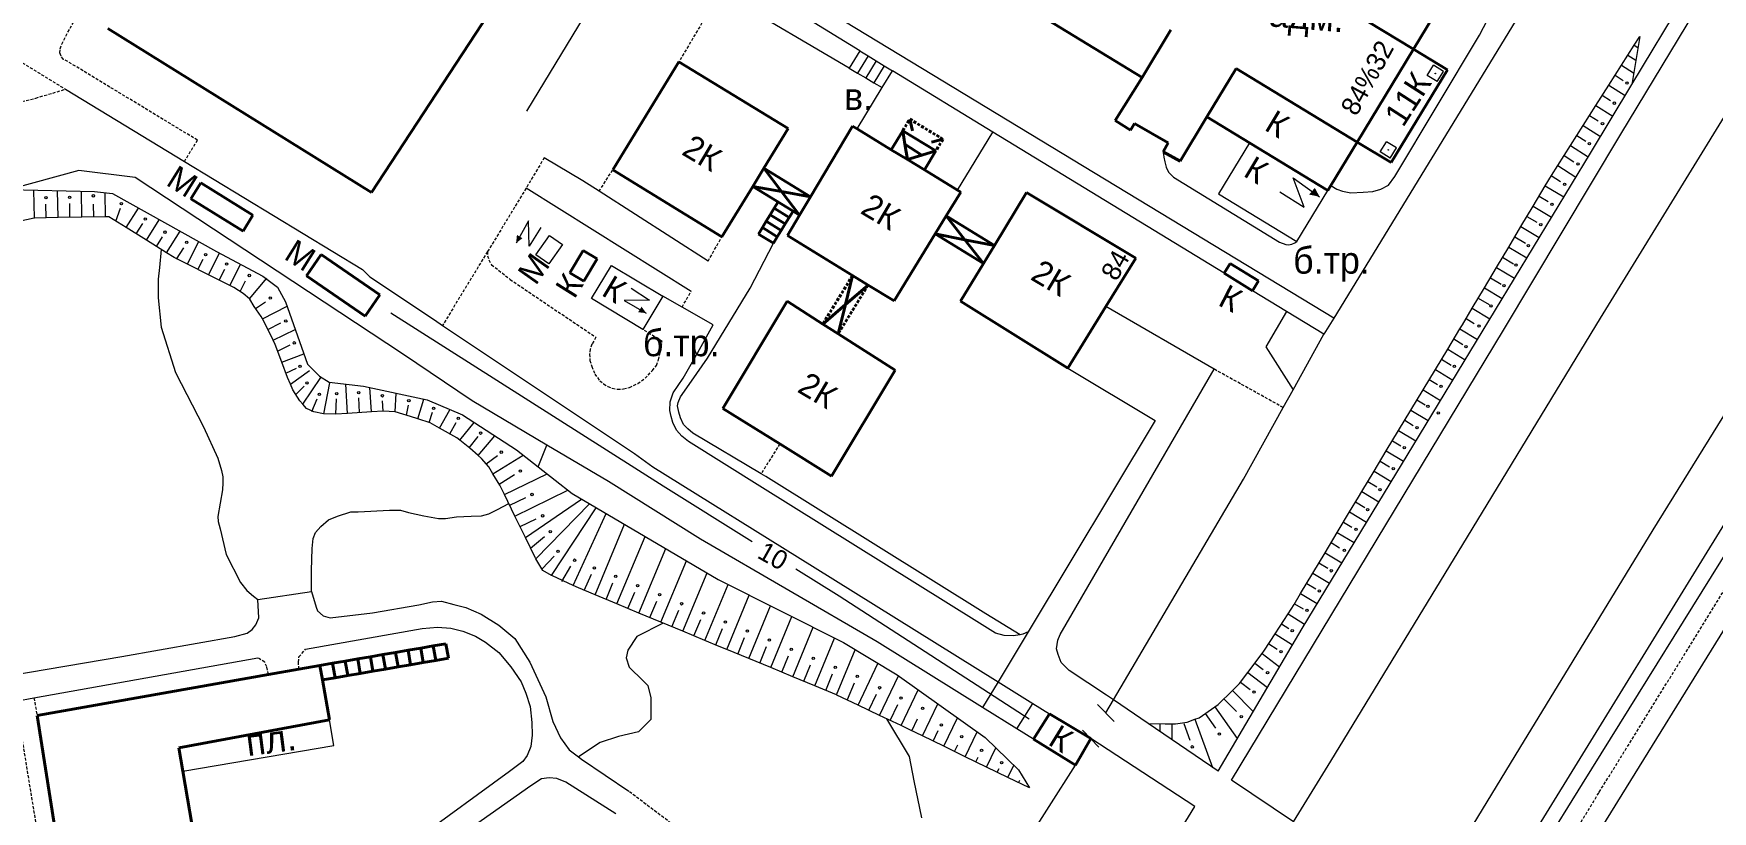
# Model space of a CAD drawing. Extents: x 1000 to 4000, y -5000 to -1000.
# Drawn here: x 2168 to 2450.5, y -1541.1 to -1410.3 of the extents above; entities that cross this region are included whole.
import ezdxf
from ezdxf.enums import TextEntityAlignment as Align

# ---------------------------------------------------------------- set-up
doc = ezdxf.new("R2010")
doc.units = 0
doc.header["$MEASUREMENT"] = 0
doc.linetypes.add('DASHED', pattern=[0.75, 0.5, -0.25])
for name, color, linetype in [('11', 7, 'CONTINUOUS'), ('13', 7, 'CONTINUOUS'), ('16', 7, 'CONTINUOUS'), ('17', 7, 'CONTINUOUS'), ('24', 7, 'CONTINUOUS'), ('25', 7, 'CONTINUOUS'), ('37', 7, 'CONTINUOUS'), ('40', 7, 'CONTINUOUS'), ('42', 7, 'CONTINUOUS'), ('5', 7, 'CONTINUOUS'), ('7', 7, 'CONTINUOUS')]:
    doc.layers.add(name, color=color, linetype=linetype)
doc.styles.get("Standard").update_dxf_attribs({"font": 'txt', "height": 0.2})

msp = doc.modelspace()

# ---------------------------------------------------------------- linework, layer by layer
at = {"layer": '11', "color": 253, "linetype": 'Continuous', "lineweight": 0}
for p, q in [((2268.47, -1394.44), (2250.96, -1423.31)), ((2421.22, -1401.81), (2386.81, -1458.13)), ((2307.06, -1413.2), (2297.61, -1407.43)), ((2307.06, -1413.2), (2308.42, -1414.02)), ((2308.42, -1414.02), (2309.78, -1414.86)), ((2309.78, -1414.86), (2311.15, -1415.69)), ((2311.15, -1415.69), (2312.52, -1416.53)), ((2329.43, -1426.85), (2312.52, -1416.53)), ((2368.34, -1450.61), (2329.43, -1426.85)), ((2175.6, -1433.32), (2163.94, -1436.52)), ((2185.08, -1434.48), (2175.6, -1433.32)), ((2230.07, -1464.13), (2185.08, -1434.48)), ((2378.85, -1457.03), (2373.13, -1453.54)), ((2378.85, -1457.03), (2375.39, -1462.99)), ((2385.14, -1460.87), (2378.85, -1457.03)), ((2386.81, -1458.13), (2385.14, -1460.87)), ((2375.39, -1462.99), (2379.96, -1470.2)), ((2379.96, -1470.2), (2385.14, -1460.87)), ((2241.82, -1472.06), (2230.07, -1464.13)), ((2342.02, -1466.57), (2356.73, -1475.4)), ((2378.29, -1473.19), (2379.96, -1470.2)), ((2254.36, -1479.51), (2241.82, -1472.06)), ((2371.59, -1485.26), (2378.29, -1473.19)), ((2356.73, -1475.4), (2335.36, -1510.91)), ((2264.74, -1485.66), (2254.36, -1479.51)), ((2280.24, -1495.31), (2264.74, -1485.66)), ((2349.74, -1522.36), (2371.59, -1485.26)), ((2309.96, -1512.61), (2280.24, -1495.31)), ((2335.36, -1510.91), (2330.3, -1519.32)), ((2327.7, -1523.64), (2309.96, -1512.61)), ((2330.3, -1519.32), (2327.7, -1523.64)), ((2348.43, -1524.57), (2349.74, -1522.36)), ((2333.49, -1527.24), (2327.7, -1523.64)), ((2349.82, -1526.01), (2347.05, -1523.13)), ((2336.28, -1528.98), (2333.49, -1527.24)), ((2347.28, -1530.33), (2344.51, -1527.44)), ((2322.2, -1566.53), (2343.34, -1533.36)), ((2416.69, -1555.75), (2428.66, -1536.48))]:
    msp.add_line(p, q, dxfattribs=at)
at = {"layer": '11', "color": 253, "linetype": 'DASHED', "lineweight": 0}
msp.add_line((2419.84, -1557), (2431.34, -1538.11), dxfattribs=at)
at = {"layer": '13', "color": 253, "linetype": 'Continuous', "lineweight": 40}
for p, q in [((2065.76, -1210.29), (2400.22, -1412.92)), ((2354.56, -1417.67), (2308.31, -1389.44)), ((2248.75, -1400.53), (2224.88, -1437.04)), ((2406.33, -1402.83), (2400.22, -1412.92)), ((2224.88, -1437.04), (2180.49, -1409.44)), ((2354.56, -1417.67), (2359.39, -1409.63)), ((2265.47, -1433.21), (2276.61, -1415.03)), ((2276.61, -1415.03), (2294.97, -1426.28)), ((2400.22, -1412.92), (2390.75, -1428.53)), ((2400.22, -1412.92), (2405.91, -1416.39)), ((2350.01, -1424.91), (2354.56, -1417.67)), ((2365.46, -1424.28), (2370.37, -1416.18)), ((2370.37, -1416.18), (2390.75, -1428.53)), ((2405.91, -1416.39), (2396.45, -1431.99)), ((2294.97, -1426.28), (2290.89, -1432.94)), ((2298.73, -1437.74), (2305.79, -1425.84)), ((2305.79, -1425.84), (2306.57, -1426.31)), ((2306.57, -1426.31), (2312.33, -1429.82)), ((2312.33, -1429.82), (2314.27, -1426.63)), ((2314.27, -1426.63), (2314.63, -1428.87)), ((2314.27, -1426.63), (2319.84, -1430.02)), ((2315.46, -1424.67), (2315.93, -1426.62)), ((2352.57, -1426.54), (2350.01, -1424.91)), ((2353.25, -1425.41), (2352.57, -1426.54)), ((2358.91, -1428.65), (2353.25, -1425.41)), ((2365.46, -1424.28), (2360.97, -1431.77)), ((2372.61, -1428.65), (2365.46, -1424.28)), ((2314.63, -1428.87), (2317.47, -1430.73)), ((2314.63, -1428.87), (2315.04, -1431.46)), ((2321.03, -1428.06), (2319.09, -1428.54)), ((2358.1, -1430.15), (2358.91, -1428.65)), ((2385.8, -1436.7), (2372.61, -1428.65)), ((2390.75, -1428.53), (2386.33, -1435.83)), ((2396.45, -1431.99), (2390.75, -1428.53)), ((2312.33, -1429.82), (2315.04, -1431.46)), ((2317.47, -1430.73), (2315.04, -1431.46)), ((2315.04, -1431.46), (2317.91, -1433.2)), ((2319.84, -1430.02), (2317.47, -1430.73)), ((2319.84, -1430.02), (2317.91, -1433.2)), ((2360.97, -1431.77), (2358.1, -1430.15)), ((2283.83, -1444.46), (2265.47, -1433.21)), ((2290.89, -1432.94), (2289.02, -1435.99)), ((2290.89, -1432.94), (2293.89, -1436.87)), ((2290.89, -1432.94), (2298.73, -1437.74)), ((2317.91, -1433.2), (2323.5, -1436.6)), ((2194.45, -1438.07), (2196.12, -1435.38)), ((2196.12, -1435.38), (2204.92, -1440.84)), ((2289.02, -1435.99), (2283.83, -1444.46)), ((2289.02, -1435.99), (2293.89, -1436.87)), ((2289.02, -1435.99), (2295.81, -1440.14)), ((2293.89, -1436.87), (2298.73, -1437.74)), ((2293.89, -1436.87), (2296.91, -1440.82)), ((2296.91, -1440.82), (2298.73, -1437.74)), ((2324.05, -1436.94), (2321.57, -1440.97)), ((2323.5, -1436.6), (2324.05, -1436.94)), ((2329.68, -1445.94), (2335.07, -1437.04)), ((2335.07, -1437.04), (2353.48, -1448.04)), ((2386.33, -1435.83), (2385.8, -1436.7)), ((2203.25, -1443.53), (2194.45, -1438.07)), ((2291.96, -1440.77), (2291.3, -1441.85)), ((2292.62, -1439.68), (2291.96, -1440.77)), ((2291.96, -1440.77), (2294.48, -1442.31)), ((2293.29, -1438.6), (2292.62, -1439.68)), ((2292.62, -1439.68), (2295.14, -1441.23)), ((2294.87, -1444.26), (2296.91, -1440.82)), ((2295.14, -1441.23), (2295.81, -1440.14)), ((2295.81, -1440.14), (2296.91, -1440.82)), ((2204.92, -1440.84), (2203.25, -1443.53)), ((2290.64, -1442.93), (2289.97, -1444.01)), ((2291.3, -1441.85), (2290.64, -1442.93)), ((2290.64, -1442.93), (2293.15, -1444.47)), ((2291.3, -1441.85), (2293.82, -1443.39)), ((2293.15, -1444.47), (2293.82, -1443.39)), ((2293.82, -1443.39), (2294.48, -1442.31)), ((2294.48, -1442.31), (2295.14, -1441.23)), ((2321.57, -1440.97), (2319.73, -1443.97)), ((2321.57, -1440.97), (2324.71, -1444.96)), ((2321.57, -1440.97), (2329.68, -1445.94)), ((2289.97, -1444.01), (2292.49, -1445.56)), ((2292.49, -1445.56), (2293.15, -1444.47)), ((2305.83, -1450.98), (2294.87, -1444.26)), ((2319.73, -1443.97), (2312.82, -1455.26)), ((2319.73, -1443.97), (2324.71, -1444.96)), ((2319.73, -1443.97), (2327.85, -1448.95)), ((2324.71, -1444.96), (2329.68, -1445.94)), ((2324.71, -1444.96), (2327.85, -1448.95)), ((2327.85, -1448.95), (2329.68, -1445.94)), ((2213.93, -1451.01), (2216.39, -1447.45)), ((2216.39, -1447.45), (2226.25, -1454.26)), ((2258.24, -1450.54), (2260.5, -1446.76)), ((2260.5, -1446.76), (2262.86, -1448.17)), ((2262.86, -1448.17), (2260.61, -1451.95)), ((2323.99, -1455.31), (2327.85, -1448.95)), ((2353.48, -1448.04), (2348.42, -1456.22)), ((2368.34, -1450.61), (2369.36, -1448.94)), ((2369.36, -1448.94), (2374.15, -1451.86)), ((2223.79, -1457.82), (2213.93, -1451.01)), ((2260.61, -1451.95), (2258.24, -1450.54)), ((2305.83, -1450.98), (2304.62, -1455.87)), ((2308.44, -1452.58), (2305.83, -1450.98)), ((2373.13, -1453.54), (2368.34, -1450.61)), ((2374.15, -1451.86), (2373.13, -1453.54)), ((2226.25, -1454.26), (2223.79, -1457.82)), ((2304.62, -1455.87), (2308.44, -1452.58)), ((2312.82, -1455.26), (2308.44, -1452.58)), ((2283.97, -1473.33), (2294.79, -1455.31)), ((2294.79, -1455.31), (2300.82, -1459.15)), ((2300.82, -1459.15), (2304.62, -1455.87)), ((2304.62, -1455.87), (2303.4, -1460.79)), ((2342.02, -1466.57), (2323.99, -1455.31)), ((2348.42, -1456.22), (2342.02, -1466.57)), ((2300.82, -1459.15), (2303.4, -1460.79)), ((2303.4, -1460.79), (2312.99, -1466.89)), ((2312.99, -1466.89), (2302.27, -1484.72)), ((2293.57, -1479.3), (2283.97, -1473.33)), ((2302.27, -1484.72), (2293.57, -1479.3)), ((2228.91, -1514.38), (2231.03, -1514.02)), ((2231.03, -1514.02), (2233.15, -1513.66)), ((2231.03, -1514.02), (2231.45, -1516.46)), ((2233.15, -1513.66), (2235.27, -1513.29)), ((2233.15, -1513.66), (2233.57, -1516.09)), ((2235.27, -1513.29), (2237.39, -1512.93)), ((2235.27, -1513.29), (2235.69, -1515.73)), ((2237.39, -1512.93), (2237.81, -1515.36)), ((2212.66, -1517.2), (2216.2, -1516.57)), ((2216.2, -1516.57), (2218.32, -1516.21)), ((2216.2, -1516.57), (2216.62, -1519.01)), ((2218.32, -1516.21), (2220.44, -1515.84)), ((2218.32, -1516.21), (2218.74, -1518.64)), ((2220.44, -1515.84), (2222.56, -1515.48)), ((2220.44, -1515.84), (2220.86, -1518.28)), ((2222.56, -1515.48), (2224.68, -1515.12)), ((2222.56, -1515.48), (2222.98, -1517.91)), ((2224.68, -1515.12), (2226.79, -1514.75)), ((2224.68, -1515.12), (2225.09, -1517.55)), ((2226.79, -1514.75), (2228.91, -1514.38)), ((2226.79, -1514.75), (2227.21, -1517.18)), ((2229.33, -1516.82), (2227.21, -1517.18)), ((2228.91, -1514.38), (2229.33, -1516.82)), ((2231.45, -1516.46), (2229.33, -1516.82)), ((2233.57, -1516.09), (2231.45, -1516.46)), ((2235.69, -1515.73), (2233.57, -1516.09)), ((2237.81, -1515.36), (2235.69, -1515.73)), ((2168.59, -1525), (2207.54, -1518.11)), ((2207.54, -1518.11), (2212.66, -1517.2)), ((2218.74, -1518.64), (2216.62, -1519.01)), ((2216.62, -1519.01), (2217.78, -1525.74)), ((2220.86, -1518.28), (2218.74, -1518.64)), ((2222.98, -1517.91), (2220.86, -1518.28)), ((2225.09, -1517.55), (2222.98, -1517.91)), ((2227.21, -1517.18), (2225.09, -1517.55)), ((2172.28, -1548.39), (2168.59, -1525)), ((2336.28, -1528.98), (2338.94, -1524.7)), ((2338.94, -1524.7), (2345.89, -1528.88)), ((2217.78, -1525.74), (2192.45, -1530.46)), ((2192.45, -1530.46), (2193.11, -1534.35)), ((2343.34, -1533.36), (2336.28, -1528.98)), ((2345.89, -1528.88), (2343.34, -1533.36)), ((2193.11, -1534.35), (2197.95, -1562.84))]:
    msp.add_line(p, q, dxfattribs=at)
at = {"layer": '13', "color": 253, "linetype": 'DASHED', "lineweight": 40}
for p, q in [((2314.27, -1426.63), (2315.46, -1424.67)), ((2315.46, -1424.67), (2321.03, -1428.06)), ((2321.03, -1428.06), (2319.84, -1430.02)), ((2305.83, -1450.98), (2300.82, -1459.15)), ((2308.44, -1452.58), (2303.43, -1460.75))]:
    msp.add_line(p, q, dxfattribs=at)
at = {"layer": '16', "color": 253, "linetype": 'Continuous', "lineweight": 0}
for p, q in [((2372.61, -1428.65), (2367.38, -1437.22)), ((2381.82, -1439.46), (2379.95, -1434.56)), ((2379.95, -1434.56), (2384.41, -1437.73)), ((2367.38, -1437.22), (2380.57, -1445.27)), ((2377.75, -1436.93), (2381.82, -1439.46)), ((2380.57, -1445.27), (2385.8, -1436.7)), ((2252.52, -1447.53), (2254.84, -1444.23)), ((2257, -1445.74), (2254.69, -1449.04)), ((2254.84, -1444.23), (2257, -1445.74)), ((2254.69, -1449.04), (2252.52, -1447.53)), ((2261.88, -1454.86), (2265.23, -1449.28)), ((2265.23, -1449.28), (2273.88, -1454.47)), ((2270.53, -1460.05), (2261.88, -1454.86)), ((2268.54, -1453.1), (2271.65, -1455.15)), ((2273.88, -1454.47), (2270.53, -1460.05)), ((2271.65, -1455.15), (2267.39, -1455.16)), ((2267.39, -1455.16), (2271.1, -1457.31))]:
    msp.add_line(p, q, dxfattribs=at)
msp.add_lwpolyline([(2253.38, -1442.88), (2251.38, -1446.02), (2251.29, -1441.77), (2249.21, -1445.52)], dxfattribs=at)
for points in [[(2384.41, -1437.73), (2382.65, -1437.37), (2383.61, -1436.24)], [(2249.21, -1445.52), (2250.27, -1444.71), (2249.34, -1444.15)], [(2271.1, -1457.31), (2270.31, -1456.23), (2269.74, -1457.16)]]:
    msp.add_solid(points, dxfattribs=at)
at = {"layer": '24', "color": 253, "linetype": 'Continuous', "lineweight": 0}
for p, q in [((2436.93, -1418.86), (2469.18, -1365.2)), ((2305.27, -1416.13), (2283.52, -1403.31)), ((2411.3, -1410.56), (2415.16, -1403.21)), ((2435.08, -1427.19), (2449.6, -1403.22)), ((2386.81, -1458.13), (2299.08, -1405.02)), ((2397.1, -1434.33), (2411.3, -1410.56)), ((2173.37, -1419.65), (2193.39, -1431.8)), ((2306.57, -1426.31), (2310.79, -1419.38)), ((2429.99, -1430.39), (2436.93, -1418.86)), ((2431.71, -1458.17), (2452.98, -1423.51)), ((2323.5, -1436.6), (2329.43, -1426.85)), ((2415.38, -1460.18), (2435.08, -1427.19)), ((2193.39, -1431.8), (2223.33, -1449.98)), ((2260.45, -1435.08), (2253.94, -1431.17)), ((2358.1, -1430.15), (2358.21, -1431.05)), ((2358.21, -1431.05), (2358.38, -1431.86)), ((2358.38, -1431.86), (2358.6, -1432.76)), ((2401.22, -1477.84), (2429.99, -1430.39)), ((2263.16, -1436.82), (2260.45, -1435.08)), ((2358.6, -1432.76), (2358.99, -1433.57)), ((2358.99, -1433.57), (2359.81, -1434.44)), ((2359.81, -1434.44), (2377.69, -1445.36)), ((2395.99, -1435.76), (2397.1, -1434.33)), ((2278.65, -1453.65), (2250.87, -1436.3)), ((2281.51, -1448.58), (2263.16, -1436.82)), ((2386.33, -1435.83), (2387.34, -1436.45)), ((2387.34, -1436.45), (2388.26, -1436.81)), ((2388.26, -1436.81), (2389.69, -1437.05)), ((2389.69, -1437.05), (2391.76, -1436.95)), ((2391.76, -1436.95), (2393.37, -1436.86)), ((2393.37, -1436.86), (2394.7, -1436.45)), ((2394.7, -1436.45), (2395.99, -1435.76)), ((2288.6, -1453.12), (2292.49, -1445.56)), ((2377.69, -1445.36), (2378.72, -1445.79)), ((2378.72, -1445.79), (2379.2, -1445.83)), ((2379.2, -1445.83), (2379.76, -1445.72)), ((2379.76, -1445.72), (2380.22, -1445.49)), ((2380.22, -1445.49), (2380.57, -1445.27)), ((2223.33, -1449.98), (2224.57, -1451.2)), ((2224.57, -1451.2), (2235.45, -1458.45)), ((2428.66, -1536.48), (2481.91, -1450.82)), ((2277.14, -1456.31), (2273.88, -1454.47)), ((2281.42, -1464.86), (2288.6, -1453.12)), ((2282.38, -1459.27), (2277.14, -1456.31)), ((2366.68, -1466.74), (2348.42, -1456.22)), ((2235.45, -1458.45), (2236.82, -1459.37)), ((2236.82, -1459.37), (2269.14, -1480.92)), ((2279.76, -1463.92), (2282.38, -1459.27)), ((2369.59, -1535.89), (2415.38, -1460.18)), ((2408.52, -1496.24), (2431.71, -1458.17)), ((2277.3, -1468.24), (2279.76, -1463.92)), ((2278.73, -1468.76), (2281.42, -1464.86)), ((2275.62, -1470.74), (2277.3, -1468.24)), ((2276.87, -1471.41), (2278.73, -1468.76)), ((2340.76, -1511.35), (2366.68, -1466.74)), ((2440.55, -1493.79), (2457.57, -1466.26)), ((2275.11, -1472.26), (2275.62, -1470.74)), ((2276.45, -1472.32), (2276.87, -1471.41)), ((2275.07, -1473.7), (2275.11, -1472.26)), ((2275.27, -1474.7), (2275.07, -1473.7)), ((2275.6, -1475.73), (2275.27, -1474.7)), ((2276.36, -1472.92), (2276.45, -1472.32)), ((2276.56, -1473.99), (2276.36, -1472.92)), ((2276.84, -1474.94), (2276.56, -1473.99)), ((2276.19, -1477), (2275.6, -1475.73)), ((2277.1, -1478.03), (2276.19, -1477)), ((2277.39, -1476.05), (2276.84, -1474.94)), ((2278.12, -1476.78), (2277.39, -1476.05)), ((2278.95, -1477.5), (2278.12, -1476.78)), ((2290.44, -1484.33), (2278.95, -1477.5)), ((2278.23, -1478.93), (2277.1, -1478.03)), ((2290.22, -1486.41), (2278.23, -1478.93)), ((2381.47, -1510.34), (2401.22, -1477.84)), ((2269.14, -1480.92), (2272.21, -1483.14)), ((2272.21, -1483.14), (2299.06, -1499.88)), ((2291.23, -1484.8), (2290.44, -1484.33)), ((2328.22, -1507.87), (2291.23, -1484.8)), ((2327.21, -1509.48), (2290.22, -1486.41)), ((2418.1, -1530.47), (2440.55, -1493.79)), ((2386.33, -1532.67), (2408.52, -1496.24)), ((2299.06, -1499.88), (2330.3, -1519.32)), ((2205.75, -1505.47), (2214.75, -1504.12)), ((2205.92, -1508.59), (2205.75, -1505.47)), ((2214.75, -1504.12), (2215.53, -1506.79)), ((2235.16, -1505.87), (2236.67, -1505.77)), ((2236.67, -1505.77), (2238.74, -1506.33)), ((2205.39, -1509.74), (2205.92, -1508.59)), ((2215.53, -1506.79), (2215.76, -1507.38)), ((2215.76, -1507.38), (2216.74, -1508.23)), ((2216.74, -1508.23), (2217.92, -1508.56)), ((2217.92, -1508.56), (2225.01, -1507.74)), ((2225.01, -1507.74), (2232.83, -1506.36)), ((2232.83, -1506.36), (2235.16, -1505.87)), ((2238.74, -1506.33), (2240.74, -1506.82)), ((2240.74, -1506.82), (2243.35, -1507.96)), ((2243.35, -1507.96), (2246.31, -1509.8)), ((2334, -1511.42), (2328.22, -1507.87)), ((2201.89, -1511.7), (2203.95, -1511.12)), ((2203.95, -1511.12), (2204.77, -1510.53)), ((2204.77, -1510.53), (2205.39, -1509.74)), ((2213.76, -1513.86), (2233.4, -1510.34)), ((2233.4, -1510.34), (2235.96, -1510.14)), ((2235.96, -1510.14), (2238.24, -1510.31)), ((2238.24, -1510.31), (2240.24, -1510.8)), ((2240.24, -1510.8), (2242.35, -1511.65)), ((2246.31, -1509.8), (2248.97, -1512.04)), ((2329.89, -1511.13), (2327.21, -1509.48)), ((2331.32, -1511.56), (2329.89, -1511.13)), ((2334, -1511.42), (2332.82, -1511.59)), ((2334.49, -1511.34), (2334, -1511.42)), ((2335.36, -1510.91), (2334.49, -1511.34)), ((2340.37, -1512.31), (2340.76, -1511.35)), ((2367.32, -1534.36), (2381.47, -1510.34)), ((2182.85, -1515.06), (2201.89, -1511.7)), ((2242.35, -1511.65), (2244.05, -1512.67)), ((2244.05, -1512.67), (2246.28, -1514.38)), ((2248.97, -1512.04), (2251.54, -1516.04)), ((2332.82, -1511.59), (2331.32, -1511.56)), ((2340.15, -1513.78), (2340.37, -1512.31)), ((2340.4, -1514.74), (2340.15, -1513.78)), ((2163.99, -1518.25), (2182.85, -1515.06)), ((2168.06, -1522.04), (2205.76, -1515.29)), ((2246.28, -1514.38), (2248.29, -1516.81)), ((2248.29, -1516.81), (2250.03, -1519.31)), ((2251.54, -1516.04), (2254.2, -1521.85)), ((2340.9, -1516.1), (2340.4, -1514.74)), ((2342.28, -1517.41), (2340.9, -1516.1)), ((2250.03, -1519.31), (2250.84, -1521.23)), ((2330.3, -1519.32), (2336.15, -1522.97)), ((2348.56, -1521.56), (2342.28, -1517.41)), ((2165.06, -1522.57), (2168.06, -1522.04)), ((2250.84, -1521.23), (2251.56, -1523.5)), ((2254.2, -1521.85), (2255.41, -1525.99)), ((2349.74, -1522.36), (2348.56, -1521.56)), ((2355.55, -1526.32), (2349.74, -1522.36)), ((2251.56, -1523.5), (2251.86, -1526.19)), ((2333.49, -1527.24), (2336.15, -1522.97)), ((2336.15, -1522.97), (2338.94, -1524.7)), ((2251.92, -1528.32), (2251.66, -1530.22)), ((2251.86, -1526.19), (2251.92, -1528.32)), ((2255.41, -1525.99), (2256.69, -1528.77)), ((2367.32, -1534.36), (2355.55, -1526.32)), ((2251.66, -1530.22), (2251.04, -1531.7)), ((2256.69, -1528.77), (2258.13, -1530.78)), ((2258.13, -1530.78), (2259.7, -1531.97)), ((2363.43, -1540.28), (2345.89, -1528.88)), ((2406.5, -1549.56), (2418.1, -1530.47)), ((2250.32, -1532.72), (2248.09, -1534.39)), ((2251.04, -1531.7), (2250.32, -1532.72)), ((2259.7, -1531.97), (2260.2, -1532.35)), ((2260.2, -1532.35), (2268.16, -1537.75)), ((2380.03, -1542.91), (2386.33, -1532.67)), ((2248.09, -1534.39), (2232.57, -1545.77)), ((2251.66, -1536.85), (2238, -1546.48)), ((2253.5, -1535.63), (2251.66, -1536.85)), ((2254.78, -1535.47), (2253.5, -1535.63)), ((2256.06, -1535.6), (2254.78, -1535.47)), ((2257.57, -1536.19), (2256.06, -1535.6)), ((2265.96, -1541.56), (2257.57, -1536.19)), ((2380.03, -1542.91), (2369.59, -1535.89)), ((2314.56, -1619.23), (2363.43, -1540.28))]:
    msp.add_line(p, q, dxfattribs=at)
at = {"layer": '24', "color": 253, "linetype": 'DASHED', "lineweight": 0}
for p, q in [((2173.41, -1410.7), (2194.81, -1372.92)), ((2283.52, -1403.31), (2276.61, -1415.03)), ((2172.5, -1412.83), (2172.78, -1412.06)), ((2172.78, -1412.06), (2173.41, -1410.7)), ((2162.91, -1413.23), (2173.37, -1419.65)), ((2172.4, -1413.51), (2172.5, -1412.83)), ((2172.51, -1413.83), (2172.4, -1413.51)), ((2172.65, -1414.11), (2172.51, -1413.83)), ((2173.02, -1414.62), (2172.65, -1414.11)), ((2173.76, -1415), (2173.02, -1414.62)), ((2195.57, -1428.21), (2173.76, -1415)), ((2168.36, -1421.14), (2173.37, -1419.65)), ((2133.31, -1430.01), (2168.36, -1421.14)), ((2193.39, -1431.8), (2195.57, -1428.21)), ((2253.94, -1431.17), (2250.87, -1436.3)), ((2263.16, -1436.82), (2265.47, -1433.21)), ((2250.87, -1436.3), (2248.95, -1439.5)), ((2248.95, -1439.5), (2244.39, -1446.97)), ((2281.51, -1448.58), (2283.83, -1444.46)), ((2244.39, -1446.97), (2236.82, -1459.37)), ((2244.39, -1446.97), (2244.39, -1447.66)), ((2244.39, -1447.66), (2244.6, -1448.37)), ((2244.6, -1448.37), (2245.07, -1449.16)), ((2245.07, -1449.16), (2248.2, -1451.64)), ((2248.2, -1451.64), (2262.64, -1461.38)), ((2277.14, -1456.31), (2278.65, -1453.65)), ((2273.77, -1462.07), (2270.53, -1460.05)), ((2261.65, -1463.38), (2261.58, -1464.2)), ((2261.95, -1462.54), (2261.65, -1463.38)), ((2262.64, -1461.38), (2261.95, -1462.54)), ((2273.49, -1463.68), (2273.77, -1462.07)), ((2261.58, -1464.2), (2261.61, -1465.26)), ((2261.61, -1465.26), (2261.92, -1466.27)), ((2272.13, -1466.97), (2272.81, -1466.1)), ((2272.81, -1466.1), (2273.15, -1465.17)), ((2273.15, -1465.17), (2273.49, -1463.68)), ((2261.92, -1466.27), (2262.45, -1467.56)), ((2262.45, -1467.56), (2263.27, -1468.68)), ((2263.27, -1468.68), (2263.93, -1469.2)), ((2269.68, -1469.13), (2270.92, -1468.27)), ((2270.92, -1468.27), (2272.13, -1466.97)), ((2378.29, -1473.19), (2366.68, -1466.74)), ((2263.93, -1469.2), (2264.63, -1469.63)), ((2264.63, -1469.63), (2265.39, -1469.93)), ((2265.39, -1469.93), (2266.27, -1470.11)), ((2266.27, -1470.11), (2267.27, -1470.07)), ((2267.27, -1470.07), (2268.28, -1469.8)), ((2268.28, -1469.8), (2269.68, -1469.13)), ((2431.48, -1537.88), (2452.87, -1503.34)), ((2212.65, -1515.15), (2213.76, -1513.86)), ((2206.89, -1516.04), (2205.76, -1515.29)), ((2207.23, -1516.79), (2206.89, -1516.04)), ((2207.54, -1518.11), (2207.23, -1516.79)), ((2212.58, -1516.04), (2212.65, -1515.15)), ((2212.66, -1517.2), (2212.58, -1516.04)), ((2169.36, -1548.87), (2165.06, -1522.57)), ((2168.06, -1522.04), (2168.59, -1525)), ((2278.25, -1545.36), (2268.16, -1537.75)), ((2431.34, -1538.11), (2431.48, -1537.88))]:
    msp.add_line(p, q, dxfattribs=at)
at = {"layer": '25', "color": 253, "linetype": 'Continuous', "lineweight": 0}
for p, q in [((2307.06, -1413.2), (2305.27, -1416.13)), ((2308.42, -1414.02), (2306.65, -1416.94)), ((2309.78, -1414.86), (2308.03, -1417.75)), ((2305.27, -1416.13), (2306.65, -1416.94)), ((2306.65, -1416.94), (2308.03, -1417.75)), ((2308.03, -1417.75), (2309.41, -1418.57)), ((2311.15, -1415.69), (2309.41, -1418.57)), ((2310.79, -1419.38), (2312.52, -1416.53)), ((2309.41, -1418.57), (2310.79, -1419.38))]:
    msp.add_line(p, q, dxfattribs=at)
at = {"layer": '37', "color": 253, "linetype": 'Continuous', "lineweight": 0}
for p, q in [((2435.21, -1415.61), (2437.36, -1412.23)), ((2438.29, -1410.78), (2436.93, -1418.86)), ((2437.36, -1412.23), (2438.29, -1410.78)), ((2437.36, -1412.23), (2437.98, -1412.62)), ((2436.29, -1413.92), (2437.62, -1414.76)), ((2433.07, -1418.98), (2435.21, -1415.61)), ((2434.14, -1417.29), (2435.51, -1418.17)), ((2435.21, -1415.61), (2437.26, -1416.91)), ((2430.92, -1422.36), (2433.07, -1418.98)), ((2431.99, -1420.67), (2433.36, -1421.54)), ((2433.07, -1418.98), (2435.81, -1420.72)), ((2428.77, -1425.73), (2430.92, -1422.36)), ((2430.92, -1422.36), (2433.74, -1424.15)), ((2426.63, -1429.11), (2428.77, -1425.73)), ((2428.77, -1425.73), (2431.68, -1427.58)), ((2429.85, -1424.04), (2431.28, -1424.96)), ((2424.48, -1432.48), (2426.63, -1429.11)), ((2426.63, -1429.11), (2429.62, -1431.01)), ((2427.7, -1427.42), (2429.24, -1428.4)), ((2425.55, -1430.8), (2427.19, -1431.84)), ((2422.38, -1435.89), (2423.43, -1434.14)), ((2423.41, -1434.17), (2424.98, -1435.17)), ((2423.43, -1434.14), (2424.48, -1432.48)), ((2424.48, -1432.48), (2427.54, -1434.43)), ((2163.94, -1436.52), (2178.25, -1436.85)), ((2168.13, -1441.32), (2168.04, -1436.61)), ((2172.13, -1441.25), (2172.04, -1436.7)), ((2176.12, -1441.18), (2176.05, -1436.8)), ((2178.25, -1436.85), (2181.28, -1437.21)), ((2180.12, -1441.11), (2180.05, -1437.06)), ((2181.28, -1437.21), (2198.77, -1446.97)), ((2420.33, -1439.32), (2422.38, -1435.89)), ((2421.36, -1437.61), (2422.88, -1438.51)), ((2422.38, -1435.89), (2425.52, -1437.76)), ((2170.13, -1441.29), (2170.09, -1439)), ((2174.13, -1441.21), (2174.08, -1438.85)), ((2178.12, -1441.14), (2178.09, -1439)), ((2181.85, -1441.82), (2182.64, -1439.63)), ((2183.6, -1442.92), (2185.65, -1439.65)), ((2418.28, -1442.76), (2420.33, -1439.32)), ((2420.33, -1439.32), (2423.45, -1441.18)), ((2168.1, -1441.33), (2164.22, -1442.16)), ((2168.13, -1441.32), (2168.1, -1441.33)), ((2172.13, -1441.25), (2168.13, -1441.32)), ((2176.12, -1441.18), (2172.13, -1441.25)), ((2180.12, -1441.11), (2176.12, -1441.18)), ((2180.69, -1441.1), (2180.12, -1441.11)), ((2183.6, -1442.92), (2180.69, -1441.1)), ((2186.99, -1445.05), (2183.6, -1442.92)), ((2185.29, -1443.98), (2186.41, -1442.21)), ((2186.99, -1445.05), (2189.15, -1441.6)), ((2190.38, -1447.17), (2192.65, -1443.55)), ((2416.24, -1446.19), (2418.28, -1442.76)), ((2418.28, -1442.76), (2421.38, -1444.6)), ((2419.31, -1441.04), (2420.96, -1442.03)), ((2190.38, -1447.17), (2186.99, -1445.05)), ((2188.68, -1446.11), (2189.72, -1444.46)), ((2192.07, -1448.23), (2193.28, -1446.31)), ((2193.88, -1449.09), (2195.78, -1445.3)), ((2414.19, -1449.63), (2416.24, -1446.19)), ((2416.24, -1446.19), (2419.3, -1448.02)), ((2417.26, -1444.48), (2419.04, -1445.54)), ((2191.64, -1447.96), (2190.38, -1447.17)), ((2193.88, -1449.09), (2191.64, -1447.96)), ((2197.46, -1450.87), (2193.88, -1449.09)), ((2195.67, -1449.98), (2196.54, -1448.25)), ((2197.46, -1450.87), (2199.27, -1447.25)), ((2198.77, -1446.97), (2206.57, -1451.09)), ((2201.04, -1452.66), (2202.82, -1449.11)), ((2415.21, -1447.91), (2417.03, -1448.99)), ((2201.04, -1452.66), (2197.46, -1450.87)), ((2199.25, -1451.77), (2200.18, -1449.9)), ((2202.76, -1453.69), (2203.67, -1451.87)), ((2204.33, -1454.92), (2207.24, -1451.44)), ((2206.57, -1451.09), (2209.03, -1452.97)), ((2412.14, -1453.06), (2414.19, -1449.63)), ((2413.16, -1451.35), (2414.96, -1452.42)), ((2414.19, -1449.63), (2417.23, -1451.44)), ((2201.68, -1452.98), (2201.04, -1452.66)), ((2203.27, -1454.03), (2201.68, -1452.98)), ((2204.33, -1454.92), (2203.27, -1454.03)), ((2204.39, -1454.97), (2204.33, -1454.92)), ((2209.03, -1452.97), (2210.4, -1455.43)), ((2410.09, -1456.5), (2412.14, -1453.06)), ((2411.11, -1454.78), (2412.93, -1455.87)), ((2412.14, -1453.06), (2415.15, -1454.86)), ((2205.11, -1456.2), (2204.39, -1454.97)), ((2206.3, -1457.87), (2205.11, -1456.2)), ((2205.36, -1456.55), (2207.01, -1455.39)), ((2206.51, -1458.26), (2210.65, -1456.13)), ((2210.4, -1455.43), (2214.09, -1465.91)), ((2408.44, -1459.26), (2410.09, -1456.5)), ((2410.09, -1456.5), (2413.08, -1458.28)), ((2206.51, -1458.26), (2206.3, -1457.87)), ((2207.64, -1460.46), (2206.51, -1458.26)), ((2207.42, -1460.04), (2209.59, -1458.92)), ((2208.3, -1461.84), (2207.64, -1460.46)), ((2208.3, -1461.84), (2212.02, -1460.04)), ((2405.97, -1463.36), (2408.03, -1459.93)), ((2408.03, -1459.93), (2408.44, -1459.26)), ((2408.03, -1459.93), (2411, -1461.72)), ((2409.06, -1458.22), (2410.45, -1459.04)), ((2208.65, -1462.56), (2208.3, -1461.84)), ((2209.76, -1465.56), (2208.65, -1462.56)), ((2209.07, -1463.69), (2211.18, -1462.67)), ((2403.9, -1466.78), (2405.97, -1463.36)), ((2405.97, -1463.36), (2408.92, -1465.14)), ((2407, -1461.64), (2408.52, -1462.56)), ((2209.76, -1465.56), (2213.48, -1464.18)), ((2210.71, -1468.12), (2209.76, -1465.56)), ((2214.09, -1465.91), (2216.11, -1467.94)), ((2404.93, -1465.07), (2406.57, -1466.06)), ((2210.45, -1467.43), (2212.24, -1466.57)), ((2211.21, -1469.28), (2210.71, -1468.12)), ((2211.21, -1469.28), (2214.46, -1466.97)), ((2213.33, -1472.64), (2216.32, -1468.14)), ((2216.11, -1467.94), (2217.77, -1468.95)), ((2216.86, -1474.27), (2217.88, -1469.02)), ((2217.77, -1468.95), (2223.53, -1469.59)), ((2401.84, -1470.21), (2403.9, -1466.78)), ((2402.87, -1468.49), (2404.24, -1469.33)), ((2403.9, -1466.78), (2406.85, -1468.56)), ((2211.61, -1470.22), (2211.21, -1469.28)), ((2212.8, -1472.07), (2211.61, -1470.22)), ((2212.12, -1471), (2213.56, -1469.58)), ((2214.8, -1473.86), (2215.74, -1471.74)), ((2218.85, -1474.3), (2218.96, -1471.7)), ((2220.85, -1474.18), (2220.54, -1469.26)), ((2222.85, -1474.05), (2222.72, -1471.58)), ((2223.53, -1469.59), (2234.24, -1471.91)), ((2224.84, -1473.92), (2224.58, -1469.82)), ((2228.84, -1473.9), (2229, -1470.78)), ((2232.65, -1475.09), (2233.7, -1471.8)), ((2234.24, -1471.91), (2240.16, -1474.44)), ((2399.77, -1473.63), (2401.84, -1470.21)), ((2401.84, -1470.21), (2404.77, -1471.98)), ((2213.33, -1472.64), (2212.8, -1472.07)), ((2213.95, -1473.33), (2213.33, -1472.64)), ((2215.18, -1473.94), (2213.95, -1473.33)), ((2216.81, -1474.27), (2215.18, -1473.94)), ((2216.86, -1474.27), (2216.81, -1474.27)), ((2218.87, -1474.3), (2216.86, -1474.27)), ((2220.85, -1474.18), (2218.87, -1474.3)), ((2224.84, -1473.92), (2220.85, -1474.18)), ((2226.85, -1473.8), (2224.84, -1473.92)), ((2226.84, -1473.8), (2226.73, -1472.06)), ((2228.84, -1473.9), (2226.85, -1473.8)), ((2228.87, -1473.9), (2228.84, -1473.9)), ((2231.44, -1474.7), (2228.87, -1473.9)), ((2230.74, -1474.48), (2231.09, -1472.82)), ((2232.65, -1475.09), (2231.44, -1474.7)), ((2234.56, -1475.69), (2235.11, -1473.97)), ((2236.32, -1476.64), (2238.06, -1473.55)), ((2240.16, -1474.44), (2249.25, -1480.29)), ((2397.7, -1477.06), (2399.77, -1473.63)), ((2399.77, -1473.63), (2402.7, -1475.4)), ((2400.8, -1471.92), (2402.18, -1472.75)), ((2234.73, -1475.75), (2232.65, -1475.09)), ((2236.32, -1476.64), (2234.73, -1475.75)), ((2239.2, -1478.27), (2236.32, -1476.64)), ((2238.06, -1477.62), (2239.13, -1475.72)), ((2239.74, -1478.7), (2242.14, -1475.71)), ((2395.64, -1480.48), (2397.7, -1477.06)), ((2397.7, -1477.06), (2400.62, -1478.82)), ((2398.74, -1475.34), (2400.18, -1476.21)), ((2239.74, -1478.7), (2239.2, -1478.27)), ((2241.41, -1480.04), (2239.74, -1478.7)), ((2241.3, -1479.95), (2242.8, -1478.09)), ((2242.82, -1481.25), (2241.41, -1480.04)), ((2242.82, -1481.25), (2245.63, -1477.96)), ((2249.25, -1480.29), (2252.9, -1483.15)), ((2396.67, -1478.77), (2398.08, -1479.62)), ((2243.4, -1481.74), (2242.82, -1481.25)), ((2244.59, -1483.19), (2243.4, -1481.74)), ((2244.17, -1482.68), (2246.05, -1481.25)), ((2245.31, -1484.35), (2244.59, -1483.19)), ((2245.31, -1484.35), (2250.41, -1481.2)), ((2252.9, -1483.15), (2258.65, -1487.67)), ((2393.57, -1483.91), (2395.64, -1480.48)), ((2394.6, -1482.19), (2396.17, -1483.14)), ((2395.64, -1480.48), (2398.55, -1482.24)), ((2246.49, -1486.27), (2245.31, -1484.35)), ((2246.36, -1486.06), (2248.91, -1484.48)), ((2247.26, -1487.84), (2254.42, -1484.35)), ((2391.5, -1487.33), (2393.57, -1483.91)), ((2392.53, -1485.62), (2394.03, -1486.52)), ((2393.57, -1483.91), (2396.47, -1485.66)), ((2247.26, -1487.84), (2246.49, -1486.27)), ((2249.01, -1491.44), (2247.26, -1487.84)), ((2248.13, -1489.64), (2250.83, -1488.32)), ((2249.01, -1491.44), (2257.92, -1487.09)), ((2250.76, -1495.03), (2260.21, -1488.59)), ((2258.65, -1487.67), (2283.21, -1502.12)), ((2389.44, -1490.76), (2390.95, -1488.25)), ((2390.95, -1488.25), (2391.5, -1487.33)), ((2391.5, -1487.33), (2394.39, -1489.07)), ((2250.76, -1495.03), (2249.01, -1491.44)), ((2252.53, -1498.62), (2261.53, -1489.37)), ((2255.18, -1501.45), (2262.7, -1490.05)), ((2258.81, -1503.13), (2264.37, -1491.04)), ((2387.39, -1494.19), (2389.44, -1490.76)), ((2389.44, -1490.76), (2392.32, -1492.48)), ((2390.47, -1489.04), (2392.05, -1490)), ((2249.88, -1493.23), (2252.58, -1491.92)), ((2262.49, -1504.7), (2267.42, -1492.83)), ((2385.33, -1497.62), (2387.39, -1494.19)), ((2387.39, -1494.19), (2390.24, -1495.9)), ((2388.41, -1492.47), (2389.85, -1493.34)), ((2252.41, -1498.41), (2250.76, -1495.03)), ((2251.64, -1496.83), (2253.99, -1494.91)), ((2266.18, -1506.23), (2270.9, -1494.88)), ((2269.88, -1507.77), (2274.38, -1496.93)), ((2386.36, -1495.9), (2387.79, -1496.77)), ((2252.53, -1498.62), (2252.41, -1498.41)), ((2253.71, -1500.58), (2252.53, -1498.62)), ((2253.56, -1500.33), (2255.62, -1498.19)), ((2256.9, -1502.47), (2258.43, -1499.89)), ((2273.57, -1509.3), (2277.86, -1498.97)), ((2383.27, -1501.05), (2385.33, -1497.62)), ((2384.3, -1499.34), (2385.78, -1500.22)), ((2385.33, -1497.62), (2388.17, -1499.32)), ((2255.18, -1501.45), (2253.71, -1500.58)), ((2255.3, -1501.52), (2255.18, -1501.45)), ((2258.81, -1503.13), (2255.3, -1501.52)), ((2260.63, -1503.97), (2261.88, -1501.24)), ((2264.34, -1505.47), (2265.49, -1502.7)), ((2277.27, -1510.83), (2281.34, -1501.02)), ((2280.96, -1512.37), (2284.87, -1502.96)), ((2283.21, -1502.12), (2304.3, -1512.74)), ((2381.21, -1504.48), (2383.27, -1501.05)), ((2382.24, -1502.77), (2383.77, -1503.68)), ((2383.27, -1501.05), (2386.09, -1502.74)), ((2259.69, -1503.54), (2258.81, -1503.13)), ((2262.49, -1504.7), (2259.69, -1503.54)), ((2266.18, -1506.23), (2262.49, -1504.7)), ((2268.03, -1507), (2269.18, -1504.23)), ((2271.73, -1508.53), (2272.88, -1505.76)), ((2284.66, -1513.9), (2288.43, -1504.75)), ((2380.12, -1506.3), (2381.21, -1504.48)), ((2381.21, -1504.48), (2384.01, -1506.16)), ((2269.88, -1507.77), (2266.18, -1506.23)), ((2273.57, -1509.3), (2269.88, -1507.77)), ((2275.42, -1510.07), (2276.57, -1507.3)), ((2288.36, -1515.42), (2292.02, -1506.56)), ((2292.05, -1516.95), (2295.6, -1508.36)), ((2376.95, -1511.25), (2379.11, -1507.88)), ((2379.11, -1507.88), (2380.12, -1506.3)), ((2379.11, -1507.88), (2381.88, -1509.66)), ((2380.18, -1506.2), (2381.64, -1507.07)), ((2277.27, -1510.83), (2273.57, -1509.3)), ((2280.96, -1512.37), (2277.27, -1510.83)), ((2279.11, -1511.6), (2280.26, -1508.83)), ((2282.81, -1513.13), (2283.96, -1510.36)), ((2295.75, -1518.48), (2299.18, -1510.16)), ((2375.16, -1514.03), (2376.95, -1511.25)), ((2376.95, -1511.25), (2379.84, -1513.11)), ((2378.03, -1509.56), (2379.26, -1510.36)), ((2283.38, -1513.37), (2280.96, -1512.37)), ((2284.66, -1513.9), (2283.38, -1513.37)), ((2288.36, -1515.42), (2284.66, -1513.9)), ((2286.51, -1514.66), (2287.65, -1511.89)), ((2290.2, -1516.19), (2291.35, -1513.41)), ((2299.45, -1520), (2302.76, -1511.97)), ((2303.14, -1521.53), (2306.28, -1513.93)), ((2304.3, -1512.74), (2313.31, -1518.15)), ((2374.74, -1514.58), (2375.16, -1514.03)), ((2375.86, -1512.93), (2377.26, -1513.82)), ((2292.05, -1516.95), (2288.36, -1515.42)), ((2295.75, -1518.48), (2292.05, -1516.95)), ((2293.9, -1517.71), (2295.05, -1514.94)), ((2297.6, -1519.24), (2298.74, -1516.47)), ((2306.76, -1523.25), (2310.1, -1516.23)), ((2372.33, -1517.77), (2374.74, -1514.58)), ((2373.53, -1516.18), (2374.94, -1517.24)), ((2374.74, -1514.58), (2377.67, -1516.8)), ((2299.45, -1520), (2295.75, -1518.48)), ((2301.3, -1520.77), (2302.44, -1517.99)), ((2304.99, -1522.29), (2306.14, -1519.52)), ((2310.37, -1524.97), (2313.55, -1518.3)), ((2313.31, -1518.15), (2328.13, -1528.72)), ((2369.73, -1520.8), (2370.95, -1519.6)), ((2370.95, -1519.6), (2372.33, -1517.77)), ((2371.12, -1519.37), (2372.74, -1520.6)), ((2372.33, -1517.77), (2375.62, -1520.26)), ((2303.14, -1521.53), (2299.45, -1520)), ((2303.2, -1521.55), (2303.14, -1521.53)), ((2306.76, -1523.25), (2303.2, -1521.55)), ((2308.56, -1524.11), (2309.85, -1521.4)), ((2313.98, -1526.69), (2316.85, -1520.67)), ((2367.33, -1523.16), (2369.73, -1520.8)), ((2368.3, -1522.2), (2370.41, -1524.34)), ((2369.73, -1520.8), (2373.22, -1524.34)), ((2310.37, -1524.97), (2306.76, -1523.25)), ((2313.98, -1526.69), (2310.37, -1524.97)), ((2312.17, -1525.83), (2313.46, -1523.12)), ((2315.78, -1527.55), (2316.74, -1525.55)), ((2317.58, -1528.43), (2320.19, -1523.06)), ((2321.18, -1530.18), (2323.49, -1525.41)), ((2363.44, -1525.64), (2364.17, -1525.38)), ((2364.17, -1525.38), (2366.81, -1523.53)), ((2365.17, -1524.67), (2366.89, -1527.13)), ((2366.81, -1523.53), (2367.33, -1523.16)), ((2366.81, -1523.53), (2370.55, -1528.87)), ((2315.46, -1527.4), (2313.98, -1526.69)), ((2317.58, -1528.43), (2315.46, -1527.4)), ((2319.38, -1529.3), (2320.23, -1527.54)), ((2324.78, -1531.93), (2326.8, -1527.77)), ((2355.55, -1526.32), (2358.4, -1526.38)), ((2357.54, -1526.38), (2357.54, -1527.69)), ((2358.4, -1526.38), (2359.54, -1526.38)), ((2359.54, -1526.38), (2359.54, -1529.05)), ((2359.54, -1526.38), (2360.15, -1526.38)), ((2360.15, -1526.38), (2362.11, -1526.13)), ((2361.56, -1526.33), (2362.6, -1529.15)), ((2362.11, -1526.13), (2363.44, -1525.64)), ((2363.44, -1525.64), (2366.41, -1533.74)), ((2321.18, -1530.18), (2317.58, -1528.43)), ((2324.78, -1531.93), (2321.18, -1530.18)), ((2322.98, -1531.05), (2323.53, -1529.91)), ((2328.13, -1528.72), (2333.76, -1534.13)), ((2328.37, -1533.67), (2329.94, -1530.45)), ((2328.37, -1533.67), (2324.78, -1531.93)), ((2326.57, -1532.8), (2326.96, -1532.01)), ((2331.97, -1535.42), (2328.37, -1533.67)), ((2330.17, -1534.55), (2330.48, -1533.91)), ((2331.97, -1535.42), (2332.97, -1533.37)), ((2335.57, -1537.17), (2331.97, -1535.42)), ((2333.76, -1534.13), (2335.57, -1537.17)), ((2333.77, -1536.3), (2333.96, -1535.9))]:
    msp.add_line(p, q, dxfattribs=at)
for centre in [(2436.12, -1418.62), (2434.02, -1421.99), (2432.02, -1425.46), (2429.82, -1428.79), (2427.92, -1432.21), (2170.07, -1437.88), (2174.07, -1437.81), (2178.07, -1437.58), (2425.63, -1435.63), (2182.77, -1438.89), (2423.5, -1439.01), (2186.79, -1441.49), (2190.1, -1443.69), (2421.64, -1442.45), (2193.77, -1445.38), (2419.54, -1445.98), (2196.94, -1447.48), (2200.48, -1449.07), (2417.45, -1449.23), (2204.3, -1450.98), (2207.82, -1454.77), (2415.44, -1452.71), (2413.25, -1456.1), (2210.45, -1458.62), (2411.25, -1459.49), (2211.88, -1462.31), (2409.03, -1462.93), (2212.86, -1466.24), (2407.11, -1466.26), (2214, -1469.04), (2216.09, -1470.99), (2219.03, -1470.88), (2222.72, -1470.67), (2226.71, -1471.22), (2231.15, -1472.03), (2404.85, -1469.64), (2235.31, -1473.31), (2402.63, -1473.01), (2404.38, -1474.1), (2239.47, -1475.03), (2243.23, -1477.5), (2400.81, -1476.58), (2398.65, -1479.96), (2246.7, -1480.7), (2249.93, -1483.87), (2396.82, -1483.48), (2251.9, -1487.82), (2394.56, -1487), (2253.65, -1491.41), (2392.5, -1490.38), (2254.96, -1494.08), (2390.55, -1493.66), (2256.26, -1497.37), (2388.58, -1497.23), (2259.05, -1498.87), (2262.39, -1500.17), (2265.96, -1501.61), (2269.65, -1503.14), (2386.38, -1500.66), (2273.35, -1504.67), (2384.37, -1504.04), (2277.04, -1506.21), (2280.74, -1507.74), (2382.27, -1507.33), (2284.43, -1509.27), (2288.12, -1510.8), (2379.8, -1510.72), (2291.82, -1512.32), (2295.51, -1513.85), (2377.93, -1514.27), (2299.21, -1515.38), (2302.91, -1516.9), (2306.61, -1518.43), (2375.65, -1517.78), (2310.38, -1520.34), (2313.99, -1522.06), (2373.39, -1521.06), (2317.6, -1523.78), (2371.23, -1525.2), (2320.77, -1526.58), (2324.2, -1528.55), (2367.56, -1528.11), (2327.52, -1530.85), (2362.99, -1530.27), (2330.89, -1532.92)]:
    msp.add_circle(centre, 0.2, dxfattribs=at)
at = {"layer": '40', "color": 253, "linetype": 'Continuous', "lineweight": 0}
for p, q in [((2415.52, -1552.94), (2489.23, -1433.14)), ((2189.5, -1446.62), (2189.22, -1449.66)), ((2189.22, -1449.66), (2188.95, -1451.62)), ((2188.95, -1451.62), (2188.99, -1454.76)), ((2188.99, -1454.76), (2189.46, -1459.68)), ((2228.13, -1457.24), (2273.95, -1486.37)), ((2189.46, -1459.68), (2191.89, -1467.32)), ((2191.89, -1467.32), (2196.57, -1476.45)), ((2196.57, -1476.45), (2199.03, -1481.69)), ((2252.9, -1483.15), (2254.36, -1479.51)), ((2199.03, -1481.69), (2199.61, -1483.78)), ((2199.61, -1483.78), (2199.85, -1484.87)), ((2199.85, -1485.87), (2199.77, -1487.04)), ((2199.85, -1484.87), (2199.85, -1485.87)), ((2199.77, -1487.04), (2199, -1491.51)), ((2273.95, -1486.37), (2288.94, -1495.74)), ((2199, -1491.51), (2199.04, -1492.36)), ((2217.62, -1492.06), (2219.16, -1491.49)), ((2219.16, -1491.49), (2221.4, -1490.75)), ((2221.4, -1490.75), (2222.64, -1490.75)), ((2222.64, -1490.75), (2227.9, -1490.48)), ((2227.9, -1490.48), (2229.72, -1490.48)), ((2229.72, -1490.48), (2231.07, -1490.83)), ((2231.07, -1490.83), (2233.66, -1491.41)), ((2233.66, -1491.41), (2236.14, -1491.83)), ((2237.33, -1491.83), (2239.18, -1491.6)), ((2239.18, -1491.6), (2241.66, -1491.48)), ((2241.66, -1491.48), (2243.4, -1491.41)), ((2243.4, -1491.41), (2244.59, -1491.07)), ((2244.59, -1491.07), (2246.05, -1490.33)), ((2246.05, -1490.33), (2247.99, -1489.36)), ((2199.04, -1492.36), (2199.39, -1493.6)), ((2199.39, -1493.6), (2200.39, -1497.9)), ((2215.07, -1495.23), (2215.45, -1494.23)), ((2215.45, -1494.23), (2216.34, -1493.18)), ((2216.34, -1493.18), (2217.62, -1492.06)), ((2236.14, -1491.83), (2237.33, -1491.83)), ((2214.76, -1500.58), (2214.87, -1496.9)), ((2214.87, -1496.9), (2215.07, -1495.23)), ((2200.39, -1497.9), (2202.82, -1502.6)), ((2202.82, -1502.6), (2203.87, -1503.99)), ((2214.75, -1504.12), (2214.76, -1500.58)), ((2296.26, -1500.31), (2303.56, -1504.87)), ((2424.17, -1556.3), (2457.63, -1502.23)), ((2203.87, -1503.99), (2204.99, -1504.92)), ((2204.99, -1504.92), (2205.75, -1505.47)), ((2303.56, -1504.87), (2335.56, -1525.58)), ((2273.97, -1509.46), (2269.54, -1511.68)), ((2267.99, -1514.01), (2267.73, -1515.3)), ((2269.54, -1511.68), (2267.99, -1514.01)), ((2267.73, -1515.3), (2268.25, -1516.86)), ((2268.25, -1516.86), (2270.58, -1519.19)), ((2270.58, -1519.19), (2271.35, -1519.96)), ((2271.35, -1519.96), (2271.87, -1522.04)), ((2271.87, -1522.04), (2271.87, -1525.66)), ((2311.55, -1525.53), (2315.34, -1531.87)), ((2269.8, -1527.73), (2266.44, -1528.51)), ((2271.87, -1525.66), (2269.8, -1527.73)), ((2263.33, -1529.55), (2259.7, -1531.97)), ((2266.44, -1528.51), (2263.33, -1529.55)), ((2315.34, -1531.87), (2316.12, -1536.01)), ((2316.12, -1536.01), (2317.41, -1542.22))]:
    msp.add_line(p, q, dxfattribs=at)
at = {"layer": '40', "color": 253, "linetype": 'DASHED', "lineweight": 0}
msp.add_line((2293.57, -1479.3), (2290.44, -1484.33), dxfattribs=at)
at = {"layer": '7', "color": 253, "linetype": 'Continuous', "lineweight": 0}
for p, q in [((2402.52, -1417.31), (2403.58, -1415.62)), ((2404.22, -1418.37), (2402.52, -1417.31)), ((2405.28, -1416.68), (2403.58, -1415.62)), ((2404.22, -1418.37), (2405.28, -1416.68)), ((2394.6, -1430.17), (2395.66, -1428.47)), ((2397.36, -1429.53), (2395.66, -1428.47)), ((2396.3, -1431.23), (2397.36, -1429.53)), ((2396.3, -1431.23), (2394.6, -1430.17)), ((2218.51, -1530.04), (2217.78, -1525.74)), ((2193.11, -1534.35), (2218.51, -1530.04))]:
    msp.add_line(p, q, dxfattribs=at)
for centre in [(2403.9, -1417), (2395.98, -1429.85)]:
    msp.add_circle(centre, 0.041, dxfattribs=at)

# ---------------------------------------------------------------- texts
at = {"layer": '17', "color": 253, "linetype": 'Continuous', "lineweight": 0}
for s, height, rotation, p in [('адм.', 4.5, 355.3162, (2382.2, -1407.97)), ('84%32', 3.2, 61.1825, (2392.42, -1417.72)), ('11К', 4, 57.1592, (2399.24, -1421.3)), ('К', 4, 329.0194, (2377.3, -1425.49)), ('2К', 4, 329.3457, (2280.53, -1430.33)), ('К', 4, 329.0194, (2373.76, -1433.23)), ('М', 4, 327.883, (2193.05, -1435.15)), ('2К', 4, 329.3457, (2310.6, -1440.22)), ('М', 4, 327.883, (2212.9, -1447.58)), ('б.тр.', 4.5, 359.9455, (2386.41, -1448.95)), ('М', 4, 54.7106, (2252.15, -1449.82)), ('2К', 4, 329.3457, (2339.22, -1451.35)), ('84', 3.2, 60.8737, (2350.01, -1449.24)), ('К', 4, 57.8837, (2258.13, -1452.69)), ('К', 4, 329.0194, (2265.74, -1453.29)), ('К', 4, 332.7368, (2369.43, -1454.83)), ('б.тр.', 4.5, 359.9455, (2276.99, -1462.84)), ('2К', 4, 329.3457, (2299.99, -1470.27)), ('пл.', 4.5, 7.3492, (2207.94, -1529.1)), ('К', 4, 328.3782, (2340.9, -1528.89))]:
    msp.add_text(s, height=height, rotation=rotation, dxfattribs=at).set_placement(p, align=Align.MIDDLE)
at = {"layer": '42', "color": 253, "linetype": 'Continuous', "lineweight": 0}
msp.add_text('10', height=3.2, rotation=330.6584, dxfattribs=at).set_placement((2292.45, -1498.14), align=Align.MIDDLE)
at = {"layer": '5', "color": 253, "linetype": 'Continuous', "lineweight": 0}
msp.add_text('в.', height=4.5, rotation=359.1086, dxfattribs=at).set_placement((2306.85, -1420.89), align=Align.MIDDLE)

doc.saveas('drawing.dxf')
